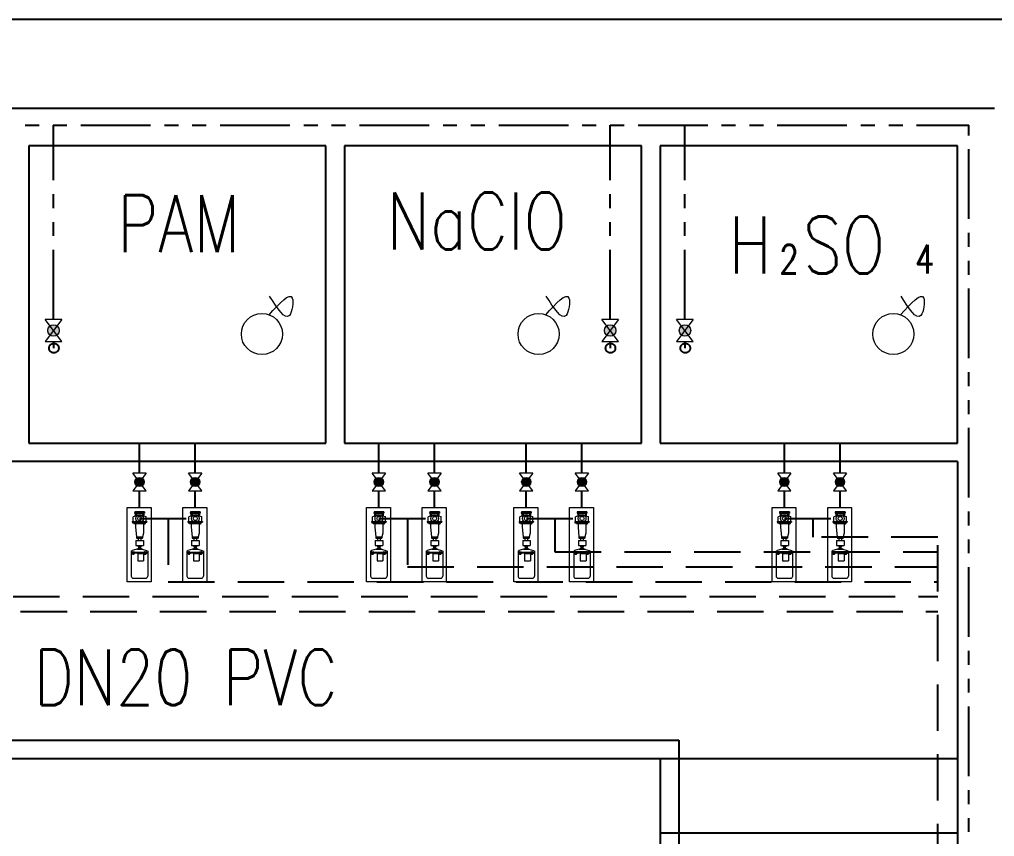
# Model space of a CAD drawing. Extents: x 838828 to 1489448, y 610351 to 848160.
# Drawn here: x 978258 to 980883, y 632419 to 634618 of the extents above; entities that cross this region are included whole.
import ezdxf

# ---------------------------------------------------------------- set-up
doc = ezdxf.new("R2010")
doc.units = 0
doc.header["$LTSCALE"] = 1000
doc.header["$MEASUREMENT"] = 0
for name, pattern in [('DASHDOT', [1, 0.5, -0.25, 0, -0.25]), ('HIDDEN2', [0.1875, 0.125, -0.0625]), ('PHANTOM2', [1.25, 0.625, -0.125, 0.125, -0.125, 0.125, -0.125])]:
    doc.linetypes.add(name, pattern=pattern)
doc.layers.get('0').update_dxf_attribs({"linetype": 'CONTINUOUS', "lineweight": 13})
for name, color, linetype, lineweight in [('D', 3, 'CONTINUOUS', 13), ('标注', 8, 'CONTINUOUS', 13), ('设备', 6, 'CONTINUOUS', 13)]:
    doc.layers.add(name, color=color, linetype=linetype, lineweight=lineweight)
for name, color, linetype in [('加药管道', 1, 'HIDDEN2'), ('水构筑物', 7, 'CONTINUOUS'), ('污泥管道', 3, 'DASHDOT'), ('空气管道', 6, 'PHANTOM2'), ('設備B', 3, 'CONTINUOUS')]:
    doc.layers.add(name, color=color, linetype=linetype)
doc.styles.get("Standard").update_dxf_attribs({"font": 'ROMANS.SHX', "width": 1.2, "bigfont": 'gbcbig.shx'})

msp = doc.modelspace()

# ---------------------------------------------------------------- hatches: boundary and pattern name
at = {"layer": '设备'}
h = msp.add_hatch(color=256, dxfattribs=at)
h.paths.add_polyline_path([(978362.4, 633772.5, 0.144014), (978364.8, 633780.9, 0.74823), (978336.4, 633789.2)])
h.paths.add_polyline_path([(978362.4, 633772.5), (978336.4, 633789.2, 0.144014), (978334, 633780.9, 0.74823)])
h = msp.add_hatch(color=256, dxfattribs=at)
h.paths.add_polyline_path([(979860.9, 633772.5, 0.144014), (979863.4, 633780.9, 0.74823), (979835, 633789.2)])
h.paths.add_polyline_path([(979860.9, 633772.5), (979835, 633789.2, 0.144014), (979832.5, 633780.9, 0.74823)])
h = msp.add_hatch(color=256, dxfattribs=at)
h.paths.add_polyline_path([(980062.4, 633772.5, 0.144014), (980064.8, 633780.9, 0.74823), (980036.4, 633789.2)])
h.paths.add_polyline_path([(980062.4, 633772.5), (980036.4, 633789.2, 0.144014), (980034, 633780.9, 0.74823)])
h = msp.add_hatch(color=256, dxfattribs=at)
h.paths.add_polyline_path([(978591.1, 633366.4, 0.144014), (978593.1, 633373.1, 0.74823), (978570.3, 633379.8)])
h.paths.add_polyline_path([(978591.1, 633366.4), (978570.3, 633379.8, 0.144014), (978568.4, 633373.1, 0.74823)])
h = msp.add_hatch(color=256, dxfattribs=at)
h.paths.add_polyline_path([(978741, 633366.4, 0.144014), (978743, 633373.1, 0.74823), (978720.3, 633379.8)])
h.paths.add_polyline_path([(978741, 633366.4), (978720.3, 633379.8, 0.144014), (978718.3, 633373.1, 0.74823)])
h = msp.add_hatch(color=256, dxfattribs=at)
h.paths.add_polyline_path([(979235.5, 633366.4, 0.144014), (979237.4, 633373.1, 0.74823), (979214.7, 633379.8)])
h.paths.add_polyline_path([(979235.5, 633366.4), (979214.7, 633379.8, 0.144014), (979212.7, 633373.1, 0.74823)])
h = msp.add_hatch(color=256, dxfattribs=at)
h.paths.add_polyline_path([(979385.4, 633366.4, 0.144014), (979387.3, 633373.1, 0.74823), (979364.6, 633379.8)])
h.paths.add_polyline_path([(979385.4, 633366.4), (979364.6, 633379.8, 0.144014), (979362.6, 633373.1, 0.74823)])
h = msp.add_hatch(color=256, dxfattribs=at)
h.paths.add_polyline_path([(979632.4, 633366.4, 0.144014), (979634.3, 633373.1, 0.74823), (979611.6, 633379.8)])
h.paths.add_polyline_path([(979632.4, 633366.4), (979611.6, 633379.8, 0.144014), (979609.6, 633373.1, 0.74823)])
h = msp.add_hatch(color=256, dxfattribs=at)
h.paths.add_polyline_path([(979782.3, 633366.4, 0.144014), (979784.2, 633373.1, 0.74823), (979761.5, 633379.8)])
h.paths.add_polyline_path([(979782.3, 633366.4), (979761.5, 633379.8, 0.144014), (979759.5, 633373.1, 0.74823)])
h = msp.add_hatch(color=256, dxfattribs=at)
h.paths.add_polyline_path([(980327.3, 633366.4, 0.144014), (980329.3, 633373.1, 0.74823), (980306.6, 633379.8)])
h.paths.add_polyline_path([(980327.3, 633366.4), (980306.6, 633379.8, 0.144014), (980304.6, 633373.1, 0.74823)])
h = msp.add_hatch(color=256, dxfattribs=at)
h.paths.add_polyline_path([(980477.2, 633366.4, 0.144014), (980479.2, 633373.1, 0.74823), (980456.5, 633379.8)])
h.paths.add_polyline_path([(980477.2, 633366.4), (980456.5, 633379.8, 0.144014), (980454.5, 633373.1, 0.74823)])

# ---------------------------------------------------------------- linework, layer by layer
at = {"layer": 'D', "ltscale": 200}
for p, q in [((978371.8, 633810.2), (978327, 633751.5)), ((978371.8, 633751.5), (978327, 633810.2)), ((978371.8, 633810.2), (978327, 633810.2)), ((979870.3, 633810.2), (979825.6, 633751.5)), ((979870.3, 633751.5), (979825.6, 633810.2)), ((979870.3, 633810.2), (979825.6, 633810.2)), ((980071.8, 633810.2), (980027, 633751.5)), ((980071.8, 633751.5), (980027, 633810.2)), ((980071.8, 633810.2), (980027, 633810.2)), ((978327, 633751.5), (978371.8, 633751.5)), ((979825.6, 633751.5), (979870.3, 633751.5)), ((980027, 633751.5), (980071.8, 633751.5)), ((978598.6, 633396.6), (978562.8, 633349.6)), ((978598.6, 633349.6), (978562.8, 633396.6)), ((978598.6, 633396.6), (978562.8, 633396.6)), ((978748.5, 633396.6), (978712.7, 633349.6)), ((978748.5, 633349.6), (978712.7, 633396.6)), ((978748.5, 633396.6), (978712.7, 633396.6)), ((979243, 633396.6), (979207.2, 633349.6)), ((979243, 633349.6), (979207.2, 633396.6)), ((979243, 633396.6), (979207.2, 633396.6)), ((979392.9, 633396.6), (979357.1, 633349.6)), ((979392.9, 633349.6), (979357.1, 633396.6)), ((979392.9, 633396.6), (979357.1, 633396.6)), ((979639.9, 633396.6), (979604.1, 633349.6)), ((979639.9, 633349.6), (979604.1, 633396.6)), ((979639.9, 633396.6), (979604.1, 633396.6)), ((979789.8, 633396.6), (979754, 633349.6)), ((979789.8, 633349.6), (979754, 633396.6)), ((979789.8, 633396.6), (979754, 633396.6)), ((980334.8, 633396.6), (980299, 633349.6)), ((980334.8, 633349.6), (980299, 633396.6)), ((980334.8, 633396.6), (980299, 633396.6)), ((980484.7, 633396.6), (980448.9, 633349.6)), ((980484.7, 633349.6), (980448.9, 633396.6)), ((980484.7, 633396.6), (980448.9, 633396.6)), ((978562.8, 633349.6), (978598.6, 633349.6)), ((978712.7, 633349.6), (978748.5, 633349.6)), ((979207.2, 633349.6), (979243, 633349.6)), ((979357.1, 633349.6), (979392.9, 633349.6)), ((979604.1, 633349.6), (979639.9, 633349.6)), ((979754, 633349.6), (979789.8, 633349.6)), ((980299, 633349.6), (980334.8, 633349.6)), ((980448.9, 633349.6), (980484.7, 633349.6))]:
    msp.add_line(p, q, dxfattribs=at)
at = {"layer": '加药管道'}
for p, q in [((978581.2, 633274.9), (978731.1, 633274.9)), ((978657.7, 633274.9), (978657.7, 633104.7)), ((979225.5, 633274.9), (979375.4, 633274.9)), ((979302.1, 633274.9), (979302.1, 633144.8)), ((979622.4, 633274.9), (979772.3, 633274.9)), ((979699, 633274.9), (979699, 633184.8)), ((980317.4, 633274.9), (980467.3, 633274.9)), ((980394, 633274.9), (980394, 633224.9)), ((980729.8, 633224.9), (980394, 633224.9)), ((980729.8, 629890.8), (980729.8, 633224.9)), ((979699, 633184.8), (980729.8, 633184.8)), ((979302.1, 633144.8), (980729.8, 633144.8)), ((978657.7, 633104.7), (980729.8, 633104.7)), ((977865.5, 633064.6), (980729.8, 633064.6)), ((976948.3, 633024.6), (980729.8, 633024.6))]:
    msp.add_line(p, q, dxfattribs=at)
at = {"layer": '标注'}
for centre, radius in [((978581.2, 633274.9), 10.6), ((978731.1, 633274.9), 10.6), ((979225.5, 633274.9), 10.6), ((979375.4, 633274.9), 10.6), ((979622.4, 633274.9), 10.6), ((979772.3, 633274.9), 10.6), ((980317.4, 633274.9), 10.6), ((980467.3, 633274.9), 10.6), ((978581.2, 633274.9), 5.46), ((978731.1, 633274.9), 5.46), ((979225.5, 633274.9), 5.46), ((979375.4, 633274.9), 5.46), ((979622.4, 633274.9), 5.46), ((979772.3, 633274.9), 5.46), ((980317.4, 633274.9), 5.46), ((980467.3, 633274.9), 5.46)]:
    msp.add_circle(centre, radius, dxfattribs=at)
at = {"layer": '水构筑物'}
for p, q in [((981315.1, 634617.9), (962072.7, 634617.9)), ((980882.7, 634377.9), (975997.7, 634377.9)), ((980782.7, 633427.9), (976582.7, 633427.9)), ((980782.7, 633427.9), (980782.7, 632627.9)), ((976632.7, 632677.9), (980032.7, 632677.9)), ((980032.7, 632677.9), (980032.7, 631627.9)), ((980782.7, 632627.9), (976582.7, 632627.9)), ((979982.7, 632627.9), (979982.7, 631627.9)), ((980782.7, 632627.9), (980782.7, 631627.9)), ((980782.7, 632427.9), (979982.7, 632427.9))]:
    msp.add_line(p, q, dxfattribs=at)
at = {"layer": '污泥管道'}
for p, q in [((978580.7, 633396.6), (978580.7, 633477.9)), ((978730.6, 633396.6), (978730.6, 633477.9)), ((979225.1, 633396.6), (979225.1, 633477.9)), ((979375, 633396.6), (979375, 633477.9)), ((979622, 633396.6), (979622, 633477.9)), ((979771.9, 633396.6), (979771.9, 633477.9)), ((980316.9, 633396.6), (980316.9, 633477.9)), ((980466.8, 633396.6), (980466.8, 633477.9)), ((978580.7, 633304.5), (978580.7, 633349.6)), ((978730.6, 633304.5), (978730.6, 633349.6)), ((979225.1, 633304.5), (979225.1, 633349.6)), ((979375, 633304.5), (979375, 633349.6)), ((979622, 633304.5), (979622, 633349.6)), ((979771.9, 633304.5), (979771.9, 633349.6)), ((980316.9, 633304.5), (980316.9, 633349.6)), ((980466.8, 633304.5), (980466.8, 633349.6))]:
    msp.add_line(p, q, dxfattribs=at)
at = {"layer": '空气管道', "ltscale": 0.3}
for p, q in [((977298, 634333.4), (980813.6, 634333.4)), ((978349.4, 633810.2), (978349.4, 634333.4)), ((979848, 633810.2), (979848, 634333.4)), ((980049.4, 633810.2), (980049.4, 634333.4)), ((980813.6, 629956.1), (980813.6, 634333.4)), ((978350.3, 633733.4), (978350.3, 633751.5)), ((979848.8, 633733.4), (979848.8, 633751.5)), ((980050.3, 633733.4), (980050.3, 633751.5))]:
    msp.add_line(p, q, dxfattribs=at)
for centre in [(978350.3, 633733.4), (979848.8, 633733.4), (980050.3, 633733.4)]:
    msp.add_circle(centre, 13, dxfattribs=at)
at = {"layer": '設備B'}
for p, q in [((978282.7, 634277.9), (978282.7, 633477.9)), ((979082.7, 634277.9), (978282.7, 634277.9)), ((979082.7, 633477.9), (979082.7, 634277.9)), ((979132.7, 634277.9), (979132.7, 633477.9)), ((979932.7, 634277.9), (979132.7, 634277.9)), ((979932.7, 633477.9), (979932.7, 634277.9)), ((979982.7, 634277.9), (979982.7, 633477.9)), ((980782.7, 634277.9), (979982.7, 634277.9)), ((980782.7, 633477.9), (980782.7, 634277.9)), ((978282.7, 633477.9), (979082.7, 633477.9)), ((979132.7, 633477.9), (979932.7, 633477.9)), ((979982.7, 633477.9), (980782.7, 633477.9))]:
    msp.add_line(p, q, dxfattribs=at)
at = {"layer": '设备'}
for p, q in [((978547.8, 633304.5), (978611.8, 633304.5)), ((978547.8, 633104.7), (978547.8, 633304.5)), ((978571.3, 633282.4), (978563.9, 633279.6)), ((978567.6, 633291.3), (978594.2, 633291.3)), ((978567.6, 633291.3), (978567.6, 633289.5)), ((978567.6, 633289.5), (978594.2, 633289.5)), ((978567.9, 633292.9), (978594.5, 633292.9)), ((978567.9, 633292.9), (978567.9, 633291.1)), ((978567.9, 633291.1), (978594.5, 633291.1)), ((978569.3, 633289.5), (978569.3, 633281.7)), ((978571.3, 633284.2), (978571.3, 633282.4)), ((978571.3, 633282.4), (978590.5, 633282.4)), ((978572.5, 633289.5), (978572.5, 633284.2)), ((978589.2, 633289.5), (978589.2, 633284.2)), ((978590.5, 633284.2), (978590.5, 633282.4)), ((978590.5, 633282.4), (978598.5, 633279.8)), ((978592.4, 633289.5), (978592.4, 633281.3)), ((978594.2, 633291.3), (978594.2, 633289.5)), ((978594.5, 633292.9), (978594.5, 633291.1)), ((978611.8, 633304.5), (978611.8, 633104.7)), ((978697.7, 633304.5), (978761.7, 633304.5)), ((978697.7, 633104.7), (978697.7, 633304.5)), ((978721.2, 633282.4), (978713.8, 633279.6)), ((978717.5, 633291.3), (978744.1, 633291.3)), ((978717.5, 633291.3), (978717.5, 633289.5)), ((978717.5, 633289.5), (978744.1, 633289.5)), ((978717.8, 633292.9), (978744.4, 633292.9)), ((978717.8, 633292.9), (978717.8, 633291.1)), ((978717.8, 633291.1), (978744.4, 633291.1)), ((978719.3, 633289.5), (978719.3, 633281.7)), ((978721.2, 633284.2), (978721.2, 633282.4)), ((978721.2, 633282.4), (978740.4, 633282.4)), ((978722.4, 633289.5), (978722.4, 633284.2)), ((978739.1, 633289.5), (978739.1, 633284.2)), ((978740.4, 633284.2), (978740.4, 633282.4)), ((978740.4, 633282.4), (978748.4, 633279.8)), ((978742.3, 633289.5), (978742.3, 633281.3)), ((978744.1, 633291.3), (978744.1, 633289.5)), ((978744.4, 633292.9), (978744.4, 633291.1)), ((978761.7, 633304.5), (978761.7, 633104.7)), ((979192.1, 633304.5), (979256.2, 633304.5)), ((979192.1, 633104.7), (979192.1, 633304.5)), ((979215.7, 633282.4), (979208.2, 633279.6)), ((979211.9, 633291.3), (979238.6, 633291.3)), ((979211.9, 633291.3), (979211.9, 633289.5)), ((979211.9, 633289.5), (979238.6, 633289.5)), ((979212.2, 633292.9), (979238.8, 633292.9)), ((979212.2, 633292.9), (979212.2, 633291.1)), ((979212.2, 633291.1), (979238.8, 633291.1)), ((979213.7, 633289.5), (979213.7, 633281.7)), ((979215.7, 633284.2), (979215.7, 633282.4)), ((979215.7, 633282.4), (979234.8, 633282.4)), ((979216.9, 633289.5), (979216.9, 633284.2)), ((979233.6, 633289.5), (979233.6, 633284.2)), ((979234.8, 633284.2), (979234.8, 633282.4)), ((979234.8, 633282.4), (979242.9, 633279.8)), ((979236.8, 633289.5), (979236.8, 633281.3)), ((979238.6, 633291.3), (979238.6, 633289.5)), ((979238.8, 633292.9), (979238.8, 633291.1)), ((979256.2, 633304.5), (979256.2, 633104.7)), ((979342, 633304.5), (979406.1, 633304.5)), ((979342, 633104.7), (979342, 633304.5)), ((979365.6, 633282.4), (979358.2, 633279.6)), ((979361.8, 633291.3), (979388.5, 633291.3)), ((979361.8, 633291.3), (979361.8, 633289.5)), ((979361.8, 633289.5), (979388.5, 633289.5)), ((979362.1, 633292.9), (979388.7, 633292.9)), ((979362.1, 633292.9), (979362.1, 633291.1)), ((979362.1, 633291.1), (979388.7, 633291.1)), ((979363.6, 633289.5), (979363.6, 633281.7)), ((979365.6, 633284.2), (979365.6, 633282.4)), ((979365.6, 633282.4), (979384.7, 633282.4)), ((979366.8, 633289.5), (979366.8, 633284.2)), ((979383.5, 633289.5), (979383.5, 633284.2)), ((979384.7, 633284.2), (979384.7, 633282.4)), ((979384.7, 633282.4), (979392.8, 633279.8)), ((979386.7, 633289.5), (979386.7, 633281.3)), ((979388.5, 633291.3), (979388.5, 633289.5)), ((979388.7, 633292.9), (979388.7, 633291.1)), ((979406.1, 633304.5), (979406.1, 633104.7)), ((979589, 633304.5), (979653.1, 633304.5)), ((979589, 633104.7), (979589, 633304.5)), ((979612.6, 633282.4), (979605.1, 633279.6)), ((979608.8, 633291.3), (979635.4, 633291.3)), ((979608.8, 633291.3), (979608.8, 633289.5)), ((979608.8, 633289.5), (979635.4, 633289.5)), ((979609.1, 633292.9), (979635.7, 633292.9)), ((979609.1, 633292.9), (979609.1, 633291.1)), ((979609.1, 633291.1), (979635.7, 633291.1)), ((979610.6, 633289.5), (979610.6, 633281.7)), ((979612.6, 633284.2), (979612.6, 633282.4)), ((979612.6, 633282.4), (979631.7, 633282.4)), ((979613.8, 633289.5), (979613.8, 633284.2)), ((979630.5, 633289.5), (979630.5, 633284.2)), ((979631.7, 633284.2), (979631.7, 633282.4)), ((979631.7, 633282.4), (979639.8, 633279.8)), ((979633.7, 633289.5), (979633.7, 633281.3)), ((979635.4, 633291.3), (979635.4, 633289.5)), ((979635.7, 633292.9), (979635.7, 633291.1)), ((979653.1, 633304.5), (979653.1, 633104.7)), ((979738.9, 633304.5), (979803, 633304.5)), ((979738.9, 633104.7), (979738.9, 633304.5)), ((979762.5, 633282.4), (979755, 633279.6)), ((979758.7, 633291.3), (979785.4, 633291.3)), ((979758.7, 633291.3), (979758.7, 633289.5)), ((979758.7, 633289.5), (979785.4, 633289.5)), ((979759, 633292.9), (979785.6, 633292.9)), ((979759, 633292.9), (979759, 633291.1)), ((979759, 633291.1), (979785.6, 633291.1)), ((979760.5, 633289.5), (979760.5, 633281.7)), ((979762.5, 633284.2), (979762.5, 633282.4)), ((979762.5, 633282.4), (979781.6, 633282.4)), ((979763.7, 633289.5), (979763.7, 633284.2)), ((979780.4, 633289.5), (979780.4, 633284.2)), ((979781.6, 633284.2), (979781.6, 633282.4)), ((979781.6, 633282.4), (979789.7, 633279.8)), ((979783.6, 633289.5), (979783.6, 633281.3)), ((979785.4, 633291.3), (979785.4, 633289.5)), ((979785.6, 633292.9), (979785.6, 633291.1)), ((979803, 633304.5), (979803, 633104.7)), ((980284, 633304.5), (980348, 633304.5)), ((980284, 633104.7), (980284, 633304.5)), ((980307.5, 633282.4), (980300.1, 633279.6)), ((980303.8, 633291.3), (980330.4, 633291.3)), ((980303.8, 633291.3), (980303.8, 633289.5)), ((980303.8, 633289.5), (980330.4, 633289.5)), ((980304.1, 633292.9), (980330.7, 633292.9)), ((980304.1, 633292.9), (980304.1, 633291.1)), ((980304.1, 633291.1), (980330.7, 633291.1)), ((980305.6, 633289.5), (980305.6, 633281.7)), ((980307.5, 633284.2), (980307.5, 633282.4)), ((980307.5, 633282.4), (980326.7, 633282.4)), ((980308.8, 633289.5), (980308.8, 633284.2)), ((980325.4, 633289.5), (980325.4, 633284.2)), ((980326.7, 633284.2), (980326.7, 633282.4)), ((980326.7, 633282.4), (980334.8, 633279.8)), ((980328.6, 633289.5), (980328.6, 633281.3)), ((980330.4, 633291.3), (980330.4, 633289.5)), ((980330.7, 633292.9), (980330.7, 633291.1)), ((980348, 633304.5), (980348, 633104.7)), ((980433.9, 633304.5), (980497.9, 633304.5)), ((980433.9, 633104.7), (980433.9, 633304.5)), ((980457.4, 633282.4), (980450, 633279.6)), ((980453.7, 633291.3), (980480.3, 633291.3)), ((980453.7, 633291.3), (980453.7, 633289.5)), ((980453.7, 633289.5), (980480.3, 633289.5)), ((980454, 633292.9), (980480.6, 633292.9)), ((980454, 633292.9), (980454, 633291.1)), ((980454, 633291.1), (980480.6, 633291.1)), ((980455.5, 633289.5), (980455.5, 633281.7)), ((980457.4, 633284.2), (980457.4, 633282.4)), ((980457.4, 633282.4), (980476.6, 633282.4)), ((980458.7, 633289.5), (980458.7, 633284.2)), ((980475.4, 633289.5), (980475.4, 633284.2)), ((980476.6, 633284.2), (980476.6, 633282.4)), ((980476.6, 633282.4), (980484.7, 633279.8)), ((980478.5, 633289.5), (980478.5, 633281.3)), ((980480.3, 633291.3), (980480.3, 633289.5)), ((980480.6, 633292.9), (980480.6, 633291.1)), ((980497.9, 633304.5), (980497.9, 633104.7)), ((978561.4, 633267), (978600.4, 633267)), ((978561.4, 633267), (978561.4, 633265.4)), ((978561.4, 633265.4), (978600.4, 633265.4)), ((978562.1, 633265.4), (978562.1, 633263.6)), ((978562.1, 633263.6), (978565.7, 633263.6)), ((978563, 633265.4), (978563, 633263.6)), ((978563.9, 633263), (978563.9, 633279.6)), ((978564.8, 633265.4), (978564.8, 633263.6)), ((978565.7, 633265.4), (978565.7, 633263.6)), ((978565.8, 633263.6), (978596, 633263.6)), ((978565.8, 633263.6), (978565.8, 633261.8)), ((978565.8, 633261.8), (978596, 633261.8)), ((978566.6, 633263.6), (978566.6, 633265.4)), ((978570.2, 633261.8), (978570.2, 633251.9)), ((978591.5, 633261.8), (978591.5, 633235)), ((978591.7, 633261.8), (978591.7, 633260)), ((978595.2, 633260), (978591.7, 633260)), ((978592.6, 633261.8), (978592.6, 633260)), ((978593.4, 633259.5), (978593.4, 633264.7)), ((978594.3, 633261.8), (978594.3, 633260)), ((978594.7, 633263.6), (978594.7, 633265.4)), ((978595.2, 633261.8), (978595.2, 633260)), ((978596, 633263.6), (978596, 633261.8)), ((978598.5, 633263.4), (978598.5, 633279.8)), ((978600.4, 633267), (978600.4, 633265.4)), ((978711.3, 633267), (978750.3, 633267)), ((978711.3, 633267), (978711.3, 633265.4)), ((978711.3, 633265.4), (978750.3, 633265.4)), ((978712, 633265.4), (978712, 633263.6)), ((978712, 633263.6), (978715.6, 633263.6)), ((978712.9, 633265.4), (978712.9, 633263.6)), ((978713.8, 633263), (978713.8, 633279.6)), ((978714.7, 633265.4), (978714.7, 633263.6)), ((978715.6, 633265.4), (978715.6, 633263.6)), ((978715.7, 633263.6), (978745.9, 633263.6)), ((978715.7, 633263.6), (978715.7, 633261.8)), ((978715.7, 633261.8), (978745.9, 633261.8)), ((978716.5, 633263.6), (978716.5, 633265.4)), ((978720.1, 633261.8), (978720.1, 633251.9)), ((978741.4, 633261.8), (978741.4, 633235)), ((978741.6, 633261.8), (978741.6, 633260)), ((978745.1, 633260), (978741.6, 633260)), ((978742.5, 633261.8), (978742.5, 633260)), ((978743.4, 633259.5), (978743.4, 633264.7)), ((978744.2, 633261.8), (978744.2, 633260)), ((978744.6, 633263.6), (978744.6, 633265.4)), ((978745.1, 633261.8), (978745.1, 633260)), ((978745.9, 633263.6), (978745.9, 633261.8)), ((978748.4, 633263.4), (978748.4, 633279.8)), ((978750.3, 633267), (978750.3, 633265.4)), ((979205.7, 633267), (979244.8, 633267)), ((979205.7, 633267), (979205.7, 633265.4)), ((979205.7, 633265.4), (979244.8, 633265.4)), ((979206.5, 633265.4), (979206.5, 633263.6)), ((979206.5, 633263.6), (979210, 633263.6)), ((979207.4, 633265.4), (979207.4, 633263.6)), ((979208.2, 633263), (979208.2, 633279.6)), ((979209.1, 633265.4), (979209.1, 633263.6)), ((979210, 633265.4), (979210, 633263.6)), ((979210.2, 633263.6), (979240.3, 633263.6)), ((979210.2, 633263.6), (979210.2, 633261.8)), ((979210.2, 633261.8), (979240.3, 633261.8)), ((979210.9, 633263.6), (979210.9, 633265.4)), ((979214.6, 633261.8), (979214.6, 633251.9)), ((979235.9, 633261.8), (979235.9, 633235)), ((979236, 633261.8), (979236, 633260)), ((979239.6, 633260), (979236, 633260)), ((979236.9, 633261.8), (979236.9, 633260)), ((979237.8, 633259.5), (979237.8, 633264.7)), ((979238.7, 633261.8), (979238.7, 633260)), ((979239, 633263.6), (979239, 633265.4)), ((979239.6, 633261.8), (979239.6, 633260)), ((979240.3, 633263.6), (979240.3, 633261.8)), ((979242.9, 633263.4), (979242.9, 633279.8)), ((979244.8, 633267), (979244.8, 633265.4)), ((979355.6, 633267), (979394.7, 633267)), ((979355.6, 633267), (979355.6, 633265.4)), ((979355.6, 633265.4), (979394.7, 633265.4)), ((979356.4, 633265.4), (979356.4, 633263.6)), ((979356.4, 633263.6), (979359.9, 633263.6)), ((979357.3, 633265.4), (979357.3, 633263.6)), ((979358.2, 633263), (979358.2, 633279.6)), ((979359, 633265.4), (979359, 633263.6)), ((979359.9, 633265.4), (979359.9, 633263.6)), ((979360.1, 633263.6), (979390.2, 633263.6)), ((979360.1, 633263.6), (979360.1, 633261.8)), ((979360.1, 633261.8), (979390.2, 633261.8)), ((979360.8, 633263.6), (979360.8, 633265.4)), ((979364.5, 633261.8), (979364.5, 633251.9)), ((979385.8, 633261.8), (979385.8, 633235)), ((979385.9, 633261.8), (979385.9, 633260)), ((979389.5, 633260), (979385.9, 633260)), ((979386.8, 633261.8), (979386.8, 633260)), ((979387.7, 633259.5), (979387.7, 633264.7)), ((979388.6, 633261.8), (979388.6, 633260)), ((979388.9, 633263.6), (979388.9, 633265.4)), ((979389.5, 633261.8), (979389.5, 633260)), ((979390.2, 633263.6), (979390.2, 633261.8)), ((979392.8, 633263.4), (979392.8, 633279.8)), ((979394.7, 633267), (979394.7, 633265.4)), ((979602.6, 633267), (979641.7, 633267)), ((979602.6, 633267), (979602.6, 633265.4)), ((979602.6, 633265.4), (979641.7, 633265.4)), ((979603.4, 633265.4), (979603.4, 633263.6)), ((979603.4, 633263.6), (979606.9, 633263.6)), ((979604.3, 633265.4), (979604.3, 633263.6)), ((979605.1, 633263), (979605.1, 633279.6)), ((979606, 633265.4), (979606, 633263.6)), ((979606.9, 633265.4), (979606.9, 633263.6)), ((979607, 633263.6), (979637.2, 633263.6)), ((979607, 633263.6), (979607, 633261.8)), ((979607, 633261.8), (979637.2, 633261.8)), ((979607.8, 633263.6), (979607.8, 633265.4)), ((979611.5, 633261.8), (979611.5, 633251.9)), ((979632.8, 633261.8), (979632.8, 633235)), ((979632.9, 633261.8), (979632.9, 633260)), ((979636.5, 633260), (979632.9, 633260)), ((979633.8, 633261.8), (979633.8, 633260)), ((979634.7, 633259.5), (979634.7, 633264.7)), ((979635.6, 633261.8), (979635.6, 633260)), ((979635.9, 633263.6), (979635.9, 633265.4)), ((979636.5, 633261.8), (979636.5, 633260)), ((979637.2, 633263.6), (979637.2, 633261.8)), ((979639.8, 633263.4), (979639.8, 633279.8)), ((979641.7, 633267), (979641.7, 633265.4)), ((979752.5, 633267), (979791.6, 633267)), ((979752.5, 633267), (979752.5, 633265.4)), ((979752.5, 633265.4), (979791.6, 633265.4)), ((979753.3, 633265.4), (979753.3, 633263.6)), ((979753.3, 633263.6), (979756.8, 633263.6)), ((979754.2, 633265.4), (979754.2, 633263.6)), ((979755, 633263), (979755, 633279.6)), ((979755.9, 633265.4), (979755.9, 633263.6)), ((979756.8, 633265.4), (979756.8, 633263.6)), ((979757, 633263.6), (979787.1, 633263.6)), ((979757, 633263.6), (979757, 633261.8)), ((979757, 633261.8), (979787.1, 633261.8)), ((979757.7, 633263.6), (979757.7, 633265.4)), ((979761.4, 633261.8), (979761.4, 633251.9)), ((979782.7, 633261.8), (979782.7, 633235)), ((979782.8, 633261.8), (979782.8, 633260)), ((979786.4, 633260), (979782.8, 633260)), ((979783.7, 633261.8), (979783.7, 633260)), ((979784.6, 633259.5), (979784.6, 633264.7)), ((979785.5, 633261.8), (979785.5, 633260)), ((979785.8, 633263.6), (979785.8, 633265.4)), ((979786.4, 633261.8), (979786.4, 633260)), ((979787.1, 633263.6), (979787.1, 633261.8)), ((979789.7, 633263.4), (979789.7, 633279.8)), ((979791.6, 633267), (979791.6, 633265.4)), ((980297.6, 633267), (980336.6, 633267)), ((980297.6, 633267), (980297.6, 633265.4)), ((980297.6, 633265.4), (980336.6, 633265.4)), ((980298.3, 633265.4), (980298.3, 633263.6)), ((980298.3, 633263.6), (980301.9, 633263.6)), ((980299.2, 633265.4), (980299.2, 633263.6)), ((980300.1, 633263), (980300.1, 633279.6)), ((980301, 633265.4), (980301, 633263.6)), ((980301.9, 633265.4), (980301.9, 633263.6)), ((980302, 633263.6), (980332.2, 633263.6)), ((980302, 633263.6), (980302, 633261.8)), ((980302, 633261.8), (980332.2, 633261.8)), ((980302.8, 633263.6), (980302.8, 633265.4)), ((980306.5, 633261.8), (980306.5, 633251.9)), ((980327.8, 633261.8), (980327.8, 633235)), ((980327.9, 633261.8), (980327.9, 633260)), ((980331.4, 633260), (980327.9, 633260)), ((980328.8, 633261.8), (980328.8, 633260)), ((980329.7, 633259.5), (980329.7, 633264.7)), ((980330.5, 633261.8), (980330.5, 633260)), ((980330.9, 633263.6), (980330.9, 633265.4)), ((980331.4, 633261.8), (980331.4, 633260)), ((980332.2, 633263.6), (980332.2, 633261.8)), ((980334.8, 633263.4), (980334.8, 633279.8)), ((980336.6, 633267), (980336.6, 633265.4)), ((980447.5, 633267), (980486.5, 633267)), ((980447.5, 633267), (980447.5, 633265.4)), ((980447.5, 633265.4), (980486.5, 633265.4)), ((980448.2, 633265.4), (980448.2, 633263.6)), ((980448.2, 633263.6), (980451.8, 633263.6)), ((980449.1, 633265.4), (980449.1, 633263.6)), ((980450, 633263), (980450, 633279.6)), ((980450.9, 633265.4), (980450.9, 633263.6)), ((980451.8, 633265.4), (980451.8, 633263.6)), ((980451.9, 633263.6), (980482.1, 633263.6)), ((980451.9, 633263.6), (980451.9, 633261.8)), ((980451.9, 633261.8), (980482.1, 633261.8)), ((980452.7, 633263.6), (980452.7, 633265.4)), ((980456.4, 633261.8), (980456.4, 633251.9)), ((980477.7, 633261.8), (980477.7, 633235)), ((980477.8, 633261.8), (980477.8, 633260)), ((980481.3, 633260), (980477.8, 633260)), ((980478.7, 633261.8), (980478.7, 633260)), ((980479.6, 633259.5), (980479.6, 633264.7)), ((980480.5, 633261.8), (980480.5, 633260)), ((980480.8, 633263.6), (980480.8, 633265.4)), ((980481.3, 633261.8), (980481.3, 633260)), ((980482.1, 633263.6), (980482.1, 633261.8)), ((980484.7, 633263.4), (980484.7, 633279.8)), ((980486.5, 633267), (980486.5, 633265.4)), ((978570.2, 633251.9), (978572.7, 633225.3)), ((978591.5, 633235), (978589, 633225.3)), ((978720.1, 633251.9), (978722.6, 633225.3)), ((978741.4, 633235), (978739, 633225.3)), ((979214.6, 633251.9), (979217.1, 633225.3)), ((979235.9, 633235), (979233.4, 633225.3)), ((979364.5, 633251.9), (979367, 633225.3)), ((979385.8, 633235), (979383.3, 633225.3)), ((979611.5, 633251.9), (979614, 633225.3)), ((979632.8, 633235), (979630.3, 633225.3)), ((979761.4, 633251.9), (979763.9, 633225.3)), ((979782.7, 633235), (979780.2, 633225.3)), ((980306.5, 633251.9), (980308.9, 633225.3)), ((980327.8, 633235), (980325.3, 633225.3)), ((980456.4, 633251.9), (980458.8, 633225.3)), ((980477.7, 633235), (980475.2, 633225.3)), ((978571.2, 633215.5), (978571.2, 633202.2)), ((978571.2, 633215.5), (978591.5, 633215.5)), ((978572.7, 633225.3), (978589, 633225.3)), ((978572.7, 633225.3), (978572.7, 633221.7)), ((978572.7, 633221.7), (978589, 633221.7)), ((978572.7, 633221.7), (978589, 633221.7)), ((978577.3, 633221.7), (978577.3, 633215.5)), ((978584.4, 633221.7), (978584.4, 633215.5)), ((978589, 633225.3), (978589, 633221.7)), ((978591.5, 633215.5), (978591.5, 633202.2)), ((978721.1, 633215.5), (978721.1, 633202.2)), ((978721.1, 633215.5), (978741.4, 633215.5)), ((978722.6, 633225.3), (978739, 633225.3)), ((978722.6, 633225.3), (978722.6, 633221.7)), ((978722.6, 633221.7), (978739, 633221.7)), ((978722.6, 633221.7), (978739, 633221.7)), ((978727.2, 633221.7), (978727.2, 633215.5)), ((978734.3, 633221.7), (978734.3, 633215.5)), ((978739, 633225.3), (978739, 633221.7)), ((978741.4, 633215.5), (978741.4, 633202.2)), ((979215.6, 633215.5), (979215.6, 633202.2)), ((979215.6, 633215.5), (979235.9, 633215.5)), ((979217.1, 633225.3), (979233.4, 633225.3)), ((979217.1, 633225.3), (979217.1, 633221.7)), ((979217.1, 633221.7), (979233.4, 633221.7)), ((979217.1, 633221.7), (979233.4, 633221.7)), ((979221.7, 633221.7), (979221.7, 633215.5)), ((979228.8, 633221.7), (979228.8, 633215.5)), ((979233.4, 633225.3), (979233.4, 633221.7)), ((979235.9, 633215.5), (979235.9, 633202.2)), ((979365.5, 633215.5), (979365.5, 633202.2)), ((979365.5, 633215.5), (979385.8, 633215.5)), ((979367, 633225.3), (979383.3, 633225.3)), ((979367, 633225.3), (979367, 633221.7)), ((979367, 633221.7), (979383.3, 633221.7)), ((979367, 633221.7), (979383.3, 633221.7)), ((979371.6, 633221.7), (979371.6, 633215.5)), ((979378.7, 633221.7), (979378.7, 633215.5)), ((979383.3, 633225.3), (979383.3, 633221.7)), ((979385.8, 633215.5), (979385.8, 633202.2)), ((979612.5, 633215.5), (979612.5, 633202.2)), ((979612.5, 633215.5), (979632.8, 633215.5)), ((979614, 633225.3), (979630.3, 633225.3)), ((979614, 633225.3), (979614, 633221.7)), ((979614, 633221.7), (979630.3, 633221.7)), ((979614, 633221.7), (979630.3, 633221.7)), ((979618.6, 633221.7), (979618.6, 633215.5)), ((979625.7, 633221.7), (979625.7, 633215.5)), ((979630.3, 633225.3), (979630.3, 633221.7)), ((979632.8, 633215.5), (979632.8, 633202.2)), ((979762.4, 633215.5), (979762.4, 633202.2)), ((979762.4, 633215.5), (979782.7, 633215.5)), ((979763.9, 633225.3), (979780.2, 633225.3)), ((979763.9, 633225.3), (979763.9, 633221.7)), ((979763.9, 633221.7), (979780.2, 633221.7)), ((979763.9, 633221.7), (979780.2, 633221.7)), ((979768.5, 633221.7), (979768.5, 633215.5)), ((979775.6, 633221.7), (979775.6, 633215.5)), ((979780.2, 633225.3), (979780.2, 633221.7)), ((979782.7, 633215.5), (979782.7, 633202.2)), ((980307.4, 633215.5), (980307.4, 633202.2)), ((980307.4, 633215.5), (980327.8, 633215.5)), ((980308.9, 633225.3), (980325.3, 633225.3)), ((980308.9, 633225.3), (980308.9, 633221.7)), ((980308.9, 633221.7), (980325.3, 633221.7)), ((980308.9, 633221.7), (980325.3, 633221.7)), ((980313.6, 633221.7), (980313.6, 633215.5)), ((980320.7, 633221.7), (980320.7, 633215.5)), ((980325.3, 633225.3), (980325.3, 633221.7)), ((980327.8, 633215.5), (980327.8, 633202.2)), ((980457.3, 633215.5), (980457.3, 633202.2)), ((980457.3, 633215.5), (980477.7, 633215.5)), ((980458.8, 633225.3), (980475.2, 633225.3)), ((980458.8, 633225.3), (980458.8, 633221.7)), ((980458.8, 633221.7), (980475.2, 633221.7)), ((980458.8, 633221.7), (980475.2, 633221.7)), ((980463.5, 633221.7), (980463.5, 633215.5)), ((980470.6, 633221.7), (980470.6, 633215.5)), ((980475.2, 633225.3), (980475.2, 633221.7)), ((980477.7, 633215.5), (980477.7, 633202.2)), ((978558.7, 633188), (978558.7, 633119.6)), ((978558.7, 633182.7), (978603.1, 633182.7)), ((978559.9, 633184.4), (978561.5, 633184.4)), ((978573.8, 633191.9), (978561.3, 633188.6)), ((978561.5, 633184.4), (978561.5, 633180)), ((978562.4, 633185.3), (978565.9, 633185.3)), ((978562.4, 633179.1), (978565.9, 633179.1)), ((978566.8, 633184.4), (978593.3, 633184.4)), ((978566.8, 633184.4), (978566.8, 633180)), ((978571.2, 633202.2), (978591.5, 633202.2)), ((978573.8, 633193.3), (978573.8, 633191.9)), ((978573.8, 633193.3), (978588, 633193.3)), ((978573.8, 633191.9), (978588, 633191.9)), ((978575.9, 633180.5), (978591.9, 633180.5)), ((978575.9, 633180.5), (978575.9, 633161)), ((978577.3, 633202.2), (978577.3, 633198.6)), ((978577.3, 633198.6), (978584.4, 633198.6)), ((978577.3, 633195.1), (978577.3, 633193.3)), ((978577.3, 633195.1), (978584.4, 633195.1)), ((978578.6, 633198.6), (978578.6, 633195.1)), ((978583.2, 633198.6), (978583.2, 633195.1)), ((978584.4, 633202.2), (978584.4, 633198.6)), ((978584.4, 633195.1), (978584.4, 633193.3)), ((978588, 633193.3), (978588, 633191.9)), ((978588, 633191.9), (978600, 633188.8)), ((978591.9, 633180.5), (978591.9, 633161)), ((978593.3, 633184.4), (978593.3, 633180)), ((978594.2, 633185.3), (978597.7, 633185.3)), ((978594.2, 633179.1), (978597.7, 633179.1)), ((978598.6, 633184.4), (978601.3, 633184.4)), ((978598.6, 633184.4), (978598.6, 633180)), ((978603.1, 633188), (978603.1, 633119.6)), ((978708.6, 633188), (978708.6, 633119.6)), ((978708.6, 633182.7), (978753, 633182.7)), ((978709.8, 633184.4), (978711.4, 633184.4)), ((978723.7, 633191.9), (978711.2, 633188.6)), ((978711.4, 633184.4), (978711.4, 633180)), ((978712.3, 633185.3), (978715.8, 633185.3)), ((978712.3, 633179.1), (978715.8, 633179.1)), ((978716.7, 633184.4), (978743.2, 633184.4)), ((978716.7, 633184.4), (978716.7, 633180)), ((978721.1, 633202.2), (978741.4, 633202.2)), ((978723.7, 633193.3), (978723.7, 633191.9)), ((978723.7, 633193.3), (978737.9, 633193.3)), ((978723.7, 633191.9), (978737.9, 633191.9)), ((978725.8, 633180.5), (978741.8, 633180.5)), ((978725.8, 633180.5), (978725.8, 633161)), ((978727.2, 633202.2), (978727.2, 633198.6)), ((978727.2, 633198.6), (978734.3, 633198.6)), ((978727.2, 633195.1), (978727.2, 633193.3)), ((978727.2, 633195.1), (978734.3, 633195.1)), ((978728.5, 633198.6), (978728.5, 633195.1)), ((978733.1, 633198.6), (978733.1, 633195.1)), ((978734.3, 633202.2), (978734.3, 633198.6)), ((978734.3, 633195.1), (978734.3, 633193.3)), ((978737.9, 633193.3), (978737.9, 633191.9)), ((978737.9, 633191.9), (978749.9, 633188.8)), ((978741.8, 633180.5), (978741.8, 633161)), ((978743.2, 633184.4), (978743.2, 633180)), ((978744.1, 633185.3), (978747.7, 633185.3)), ((978744.1, 633179.1), (978747.7, 633179.1)), ((978748.5, 633184.4), (978751.2, 633184.4)), ((978748.5, 633184.4), (978748.5, 633180)), ((978753, 633188), (978753, 633119.6)), ((979203.1, 633188), (979203.1, 633119.6)), ((979203.1, 633182.7), (979247.4, 633182.7)), ((979204.3, 633184.4), (979205.8, 633184.4)), ((979218.1, 633191.9), (979205.6, 633188.6)), ((979205.8, 633184.4), (979205.8, 633180)), ((979206.7, 633185.3), (979210.3, 633185.3)), ((979206.7, 633179.1), (979210.3, 633179.1)), ((979211.2, 633184.4), (979237.7, 633184.4)), ((979211.2, 633184.4), (979211.2, 633180)), ((979215.6, 633202.2), (979235.9, 633202.2)), ((979218.1, 633193.3), (979218.1, 633191.9)), ((979218.1, 633193.3), (979232.3, 633193.3)), ((979218.1, 633191.9), (979232.3, 633191.9)), ((979220.3, 633180.5), (979236.3, 633180.5)), ((979220.3, 633180.5), (979220.3, 633161)), ((979221.7, 633202.2), (979221.7, 633198.6)), ((979221.7, 633198.6), (979228.8, 633198.6)), ((979221.7, 633195.1), (979221.7, 633193.3)), ((979221.7, 633195.1), (979228.8, 633195.1)), ((979222.9, 633198.6), (979222.9, 633195.1)), ((979227.6, 633198.6), (979227.6, 633195.1)), ((979228.8, 633202.2), (979228.8, 633198.6)), ((979228.8, 633195.1), (979228.8, 633193.3)), ((979232.3, 633193.3), (979232.3, 633191.9)), ((979232.3, 633191.9), (979244.3, 633188.8)), ((979236.3, 633180.5), (979236.3, 633161)), ((979237.7, 633184.4), (979237.7, 633180)), ((979238.6, 633185.3), (979242.1, 633185.3)), ((979238.6, 633179.1), (979242.1, 633179.1)), ((979243, 633184.4), (979245.7, 633184.4)), ((979243, 633184.4), (979243, 633180)), ((979247.4, 633188), (979247.4, 633119.6)), ((979353, 633188), (979353, 633119.6)), ((979353, 633182.7), (979397.3, 633182.7)), ((979354.2, 633184.4), (979355.7, 633184.4)), ((979368.1, 633191.9), (979355.5, 633188.6)), ((979355.7, 633184.4), (979355.7, 633180)), ((979356.6, 633185.3), (979360.2, 633185.3)), ((979356.6, 633179.1), (979360.2, 633179.1)), ((979361.1, 633184.4), (979387.6, 633184.4)), ((979361.1, 633184.4), (979361.1, 633180)), ((979365.5, 633202.2), (979385.8, 633202.2)), ((979368.1, 633193.3), (979368.1, 633191.9)), ((979368.1, 633193.3), (979382.3, 633193.3)), ((979368.1, 633191.9), (979382.3, 633191.9)), ((979370.2, 633180.5), (979386.2, 633180.5)), ((979370.2, 633180.5), (979370.2, 633161)), ((979371.6, 633202.2), (979371.6, 633198.6)), ((979371.6, 633198.6), (979378.7, 633198.6)), ((979371.6, 633195.1), (979371.6, 633193.3)), ((979371.6, 633195.1), (979378.7, 633195.1)), ((979372.8, 633198.6), (979372.8, 633195.1)), ((979377.5, 633198.6), (979377.5, 633195.1)), ((979378.7, 633202.2), (979378.7, 633198.6)), ((979378.7, 633195.1), (979378.7, 633193.3)), ((979382.3, 633193.3), (979382.3, 633191.9)), ((979382.3, 633191.9), (979394.2, 633188.8)), ((979386.2, 633180.5), (979386.2, 633161)), ((979387.6, 633184.4), (979387.6, 633180)), ((979388.5, 633185.3), (979392, 633185.3)), ((979388.5, 633179.1), (979392, 633179.1)), ((979392.9, 633184.4), (979395.6, 633184.4)), ((979392.9, 633184.4), (979392.9, 633180)), ((979397.3, 633188), (979397.3, 633119.6)), ((979599.9, 633188), (979599.9, 633119.6)), ((979599.9, 633182.7), (979644.3, 633182.7)), ((979601.2, 633184.4), (979602.7, 633184.4)), ((979615, 633191.9), (979602.5, 633188.6)), ((979602.7, 633184.4), (979602.7, 633180)), ((979603.6, 633185.3), (979607.2, 633185.3)), ((979603.6, 633179.1), (979607.2, 633179.1)), ((979608.1, 633184.4), (979634.6, 633184.4)), ((979608.1, 633184.4), (979608.1, 633180)), ((979612.5, 633202.2), (979632.8, 633202.2)), ((979615, 633193.3), (979615, 633191.9)), ((979615, 633193.3), (979629.2, 633193.3)), ((979615, 633191.9), (979629.2, 633191.9)), ((979617.2, 633180.5), (979633.1, 633180.5)), ((979617.2, 633180.5), (979617.2, 633161)), ((979618.6, 633202.2), (979618.6, 633198.6)), ((979618.6, 633198.6), (979625.7, 633198.6)), ((979618.6, 633195.1), (979618.6, 633193.3)), ((979618.6, 633195.1), (979625.7, 633195.1)), ((979619.8, 633198.6), (979619.8, 633195.1)), ((979624.4, 633198.6), (979624.4, 633195.1)), ((979625.7, 633202.2), (979625.7, 633198.6)), ((979625.7, 633195.1), (979625.7, 633193.3)), ((979629.2, 633193.3), (979629.2, 633191.9)), ((979629.2, 633191.9), (979641.2, 633188.8)), ((979633.1, 633180.5), (979633.1, 633161)), ((979634.6, 633184.4), (979634.6, 633180)), ((979635.4, 633185.3), (979639, 633185.3)), ((979635.4, 633179.1), (979639, 633179.1)), ((979639.9, 633184.4), (979642.5, 633184.4)), ((979639.9, 633184.4), (979639.9, 633180)), ((979644.3, 633188), (979644.3, 633119.6)), ((979749.9, 633188), (979749.9, 633119.6)), ((979749.9, 633182.7), (979794.2, 633182.7)), ((979751.1, 633184.4), (979752.6, 633184.4)), ((979764.9, 633191.9), (979752.4, 633188.6)), ((979752.6, 633184.4), (979752.6, 633180)), ((979753.5, 633185.3), (979757.1, 633185.3)), ((979753.5, 633179.1), (979757.1, 633179.1)), ((979758, 633184.4), (979784.5, 633184.4)), ((979758, 633184.4), (979758, 633180)), ((979762.4, 633202.2), (979782.7, 633202.2)), ((979764.9, 633193.3), (979764.9, 633191.9)), ((979764.9, 633193.3), (979779.1, 633193.3)), ((979764.9, 633191.9), (979779.1, 633191.9)), ((979767.1, 633180.5), (979783, 633180.5)), ((979767.1, 633180.5), (979767.1, 633161)), ((979768.5, 633202.2), (979768.5, 633198.6)), ((979768.5, 633198.6), (979775.6, 633198.6)), ((979768.5, 633195.1), (979768.5, 633193.3)), ((979768.5, 633195.1), (979775.6, 633195.1)), ((979769.7, 633198.6), (979769.7, 633195.1)), ((979774.4, 633198.6), (979774.4, 633195.1)), ((979775.6, 633202.2), (979775.6, 633198.6)), ((979775.6, 633195.1), (979775.6, 633193.3)), ((979779.1, 633193.3), (979779.1, 633191.9)), ((979779.1, 633191.9), (979791.1, 633188.8)), ((979783, 633180.5), (979783, 633161)), ((979784.5, 633184.4), (979784.5, 633180)), ((979785.4, 633185.3), (979788.9, 633185.3)), ((979785.4, 633179.1), (979788.9, 633179.1)), ((979789.8, 633184.4), (979792.5, 633184.4)), ((979789.8, 633184.4), (979789.8, 633180)), ((979794.2, 633188), (979794.2, 633119.6)), ((980294.9, 633188), (980294.9, 633119.6)), ((980294.9, 633182.7), (980339.3, 633182.7)), ((980296.2, 633184.4), (980297.7, 633184.4)), ((980310, 633191.9), (980297.5, 633188.6)), ((980297.7, 633184.4), (980297.7, 633180)), ((980298.6, 633185.3), (980302.1, 633185.3)), ((980298.6, 633179.1), (980302.1, 633179.1)), ((980303, 633184.4), (980329.5, 633184.4)), ((980303, 633184.4), (980303, 633180)), ((980307.4, 633202.2), (980327.8, 633202.2)), ((980310, 633193.3), (980310, 633191.9)), ((980310, 633193.3), (980324.2, 633193.3)), ((980310, 633191.9), (980324.2, 633191.9)), ((980312.1, 633180.5), (980328.1, 633180.5)), ((980312.1, 633180.5), (980312.1, 633161)), ((980313.6, 633202.2), (980313.6, 633198.6)), ((980313.6, 633198.6), (980320.7, 633198.6)), ((980313.6, 633195.1), (980313.6, 633193.3)), ((980313.6, 633195.1), (980320.7, 633195.1)), ((980314.8, 633198.6), (980314.8, 633195.1)), ((980319.4, 633198.6), (980319.4, 633195.1)), ((980320.7, 633202.2), (980320.7, 633198.6)), ((980320.7, 633195.1), (980320.7, 633193.3)), ((980324.2, 633193.3), (980324.2, 633191.9)), ((980324.2, 633191.9), (980336.2, 633188.8)), ((980328.1, 633180.5), (980328.1, 633161)), ((980329.5, 633184.4), (980329.5, 633180)), ((980330.4, 633185.3), (980334, 633185.3)), ((980330.4, 633179.1), (980334, 633179.1)), ((980334.9, 633184.4), (980337.5, 633184.4)), ((980334.9, 633184.4), (980334.9, 633180)), ((980339.3, 633188), (980339.3, 633119.6)), ((980444.8, 633188), (980444.8, 633119.6)), ((980444.8, 633182.7), (980489.2, 633182.7)), ((980446.1, 633184.4), (980447.6, 633184.4)), ((980459.9, 633191.9), (980447.4, 633188.6)), ((980447.6, 633184.4), (980447.6, 633180)), ((980448.5, 633185.3), (980452, 633185.3)), ((980448.5, 633179.1), (980452, 633179.1)), ((980452.9, 633184.4), (980479.4, 633184.4)), ((980452.9, 633184.4), (980452.9, 633180)), ((980457.3, 633202.2), (980477.7, 633202.2)), ((980459.9, 633193.3), (980459.9, 633191.9)), ((980459.9, 633193.3), (980474.1, 633193.3)), ((980459.9, 633191.9), (980474.1, 633191.9)), ((980462, 633180.5), (980478, 633180.5)), ((980462, 633180.5), (980462, 633161)), ((980463.5, 633202.2), (980463.5, 633198.6)), ((980463.5, 633198.6), (980470.6, 633198.6)), ((980463.5, 633195.1), (980463.5, 633193.3)), ((980463.5, 633195.1), (980470.6, 633195.1)), ((980464.7, 633198.6), (980464.7, 633195.1)), ((980469.3, 633198.6), (980469.3, 633195.1)), ((980470.6, 633202.2), (980470.6, 633198.6)), ((980470.6, 633195.1), (980470.6, 633193.3)), ((980474.1, 633193.3), (980474.1, 633191.9)), ((980474.1, 633191.9), (980486.1, 633188.8)), ((980478, 633180.5), (980478, 633161)), ((980479.4, 633184.4), (980479.4, 633180)), ((980480.3, 633185.3), (980483.9, 633185.3)), ((980480.3, 633179.1), (980483.9, 633179.1)), ((980484.8, 633184.4), (980487.4, 633184.4)), ((980484.8, 633184.4), (980484.8, 633180)), ((980489.2, 633188), (980489.2, 633119.6)), ((978575.9, 633161), (978591.9, 633161)), ((978725.8, 633161), (978741.8, 633161)), ((979220.3, 633161), (979236.3, 633161)), ((979370.2, 633161), (979386.2, 633161)), ((979617.2, 633161), (979633.1, 633161)), ((979767.1, 633161), (979783, 633161)), ((980312.1, 633161), (980328.1, 633161)), ((980462, 633161), (980478, 633161)), ((978611.8, 633104.7), (978547.8, 633104.7)), ((978564, 633114.3), (978597.7, 633114.3)), ((978761.7, 633104.7), (978697.7, 633104.7)), ((978713.9, 633114.3), (978747.7, 633114.3)), ((979256.2, 633104.7), (979192.1, 633104.7)), ((979208.4, 633114.3), (979242.1, 633114.3)), ((979406.1, 633104.7), (979342, 633104.7)), ((979358.3, 633114.3), (979392, 633114.3)), ((979653.1, 633104.7), (979589, 633104.7)), ((979605.3, 633114.3), (979639, 633114.3)), ((979803, 633104.7), (979738.9, 633104.7)), ((979755.2, 633114.3), (979788.9, 633114.3)), ((980348, 633104.7), (980284, 633104.7)), ((980300.2, 633114.3), (980334, 633114.3)), ((980497.9, 633104.7), (980433.9, 633104.7)), ((980450.1, 633114.3), (980483.9, 633114.3))]:
    msp.add_line(p, q, dxfattribs=at)
at = {"layer": '设备', "ltscale": 200}
for p, q in [((978594.5, 633292.9), (978567.9, 633292.9)), ((978591.7, 633292.9), (978570.6, 633292.9)), ((978744.4, 633292.9), (978717.8, 633292.9)), ((978741.6, 633292.9), (978720.5, 633292.9)), ((979238.8, 633292.9), (979212.2, 633292.9)), ((979236.1, 633292.9), (979215, 633292.9)), ((979388.7, 633292.9), (979362.1, 633292.9)), ((979386, 633292.9), (979364.9, 633292.9)), ((979635.7, 633292.9), (979609.1, 633292.9)), ((979633, 633292.9), (979611.9, 633292.9)), ((979785.6, 633292.9), (979759, 633292.9)), ((979782.9, 633292.9), (979761.8, 633292.9)), ((980330.7, 633292.9), (980304.1, 633292.9)), ((980327.9, 633292.9), (980306.8, 633292.9)), ((980480.6, 633292.9), (980454, 633292.9)), ((980477.9, 633292.9), (980456.7, 633292.9))]:
    msp.add_line(p, q, dxfattribs=at)
at = {"layer": '设备'}
for centre, radius in [((978910.4, 633771.4), 55.3), ((979655.2, 633771.4), 55.3), ((980610.4, 633771.4), 55.3), ((978349.4, 633780.9), 15.4), ((979848, 633780.9), 15.4), ((980049.4, 633780.9), 15.4), ((978580.7, 633373.1), 12.3), ((978730.6, 633373.1), 12.3), ((979225.1, 633373.1), 12.3), ((979375, 633373.1), 12.3), ((979622, 633373.1), 12.3), ((979771.9, 633373.1), 12.3), ((980316.9, 633373.1), 12.3), ((980466.8, 633373.1), 12.3)]:
    msp.add_circle(centre, radius, dxfattribs=at)
for centre, radius, start, end in [((978561.7, 633186.9), 1.78, 104.5111, 180), ((978562.4, 633184.4), 0.888, 90, 180), ((978562.4, 633180), 0.888, 180, 270), ((978565.9, 633184.4), 0.888, 0, 90), ((978565.9, 633180), 0.888, 270, 0), ((978594.2, 633184.4), 0.888, 90, 180), ((978594.2, 633180), 0.888, 180, 270), ((978597.7, 633184.4), 0.888, 0, 90), ((978597.7, 633180), 0.888, 270, 0), ((978599.5, 633187.1), 1.78, 0, 75.4889), ((978711.6, 633186.9), 1.78, 104.5111, 180), ((978712.3, 633184.4), 0.888, 90, 180), ((978712.3, 633180), 0.888, 180, 270), ((978715.8, 633184.4), 0.888, 0, 90), ((978715.8, 633180), 0.888, 270, 0), ((978744.1, 633184.4), 0.888, 90, 180), ((978744.1, 633180), 0.888, 180, 270), ((978747.7, 633184.4), 0.888, 0, 90), ((978747.7, 633180), 0.888, 270, 0), ((978749.4, 633187.1), 1.78, 0, 75.4889), ((979206.1, 633186.9), 1.78, 104.5111, 180), ((979206.7, 633184.4), 0.888, 90, 180), ((979206.7, 633180), 0.888, 180, 270), ((979210.3, 633184.4), 0.888, 0, 90), ((979210.3, 633180), 0.888, 270, 0), ((979238.6, 633184.4), 0.888, 90, 180), ((979238.6, 633180), 0.888, 180, 270), ((979242.1, 633184.4), 0.888, 0, 90), ((979242.1, 633180), 0.888, 270, 0), ((979243.9, 633187.1), 1.78, 0, 75.4889), ((979356, 633186.9), 1.78, 104.5111, 180), ((979356.6, 633184.4), 0.888, 90, 180), ((979356.6, 633180), 0.888, 180, 270), ((979360.2, 633184.4), 0.888, 0, 90), ((979360.2, 633180), 0.888, 270, 0), ((979388.5, 633184.4), 0.888, 90, 180), ((979388.5, 633180), 0.888, 180, 270), ((979392, 633184.4), 0.888, 0, 90), ((979392, 633180), 0.888, 270, 0), ((979393.8, 633187.1), 1.78, 0, 75.4889), ((979603, 633186.9), 1.78, 104.5111, 180), ((979603.6, 633184.4), 0.888, 90, 180), ((979603.6, 633180), 0.888, 180, 270), ((979607.2, 633184.4), 0.888, 0, 90), ((979607.2, 633180), 0.888, 270, 0), ((979635.4, 633184.4), 0.888, 90, 180), ((979635.4, 633180), 0.888, 180, 270), ((979639, 633184.4), 0.888, 0, 90), ((979639, 633180), 0.888, 270, 0), ((979640.8, 633187.1), 1.78, 0, 75.4889), ((979752.9, 633186.9), 1.78, 104.5111, 180), ((979753.5, 633184.4), 0.888, 90, 180), ((979753.5, 633180), 0.888, 180, 270), ((979757.1, 633184.4), 0.888, 0, 90), ((979757.1, 633180), 0.888, 270, 0), ((979785.4, 633184.4), 0.888, 90, 180), ((979785.4, 633180), 0.888, 180, 270), ((979788.9, 633184.4), 0.888, 0, 90), ((979788.9, 633180), 0.888, 270, 0), ((979790.7, 633187.1), 1.78, 0, 75.4889), ((980297.9, 633186.9), 1.78, 104.5111, 180), ((980298.6, 633184.4), 0.888, 90, 180), ((980298.6, 633180), 0.888, 180, 270), ((980302.1, 633184.4), 0.888, 0, 90), ((980302.1, 633180), 0.888, 270, 0), ((980330.4, 633184.4), 0.888, 90, 180), ((980330.4, 633180), 0.888, 180, 270), ((980334, 633184.4), 0.888, 0, 90), ((980334, 633180), 0.888, 270, 0), ((980335.7, 633187.1), 1.78, 0, 75.4889), ((980447.8, 633186.9), 1.78, 104.5111, 180), ((980448.5, 633184.4), 0.888, 90, 180), ((980448.5, 633180), 0.888, 180, 270), ((980452, 633184.4), 0.888, 0, 90), ((980452, 633180), 0.888, 270, 0), ((980480.3, 633184.4), 0.888, 90, 180), ((980480.3, 633180), 0.888, 180, 270), ((980483.9, 633184.4), 0.888, 0, 90), ((980483.9, 633180), 0.888, 270, 0), ((980485.6, 633187.1), 1.78, 0, 75.4889), ((978564, 633119.6), 5.33, 180, 270), ((978597.7, 633119.6), 5.33, 270, 0), ((978713.9, 633119.6), 5.33, 180, 270), ((978747.7, 633119.6), 5.33, 270, 0), ((979208.4, 633119.6), 5.33, 180, 270), ((979242.1, 633119.6), 5.33, 270, 0), ((979358.3, 633119.6), 5.33, 180, 270), ((979392, 633119.6), 5.33, 270, 0), ((979605.3, 633119.6), 5.33, 180, 270), ((979639, 633119.6), 5.33, 270, 0), ((979755.2, 633119.6), 5.33, 180, 270), ((979788.9, 633119.6), 5.33, 270, 0), ((980300.2, 633119.6), 5.33, 180, 270), ((980334, 633119.6), 5.33, 270, 0), ((980450.1, 633119.6), 5.33, 180, 270), ((980483.9, 633119.6), 5.33, 270, 0)]:
    msp.add_arc(centre, radius, start, end, dxfattribs=at)
for points in [[(978929.6, 633823.3), (978992.2, 633868.2), (978984.4, 633821.5), (978931.2, 633873.4)], [(979674.4, 633823.3), (979737, 633868.2), (979729.2, 633821.5), (979676, 633873.4)], [(980629.6, 633823.3), (980692.2, 633868.2), (980684.4, 633821.5), (980631.2, 633873.4)]]:
    msp.add_spline(points, degree=3, dxfattribs=at)

# ---------------------------------------------------------------- texts
at = {"linetype": 'ByBlock', "ltscale": 200, "width": 0.8}
for s, height, p in [('NaClO', 153.6, (979246.6, 633999)), ('PAM', 153.6, (978520.9, 633991.3)), ('H SO', 153.6, (980166.7, 633934.2)), ('2', 76.8, (980303.4, 633934.2)), ('4', 76.8, (980668.5, 633934.2)), ('DN20 PVC', 150, (978296.5, 632772.5))]:
    msp.add_text(s, height=height, dxfattribs=at).set_placement(p)

doc.saveas('drawing.dxf')
